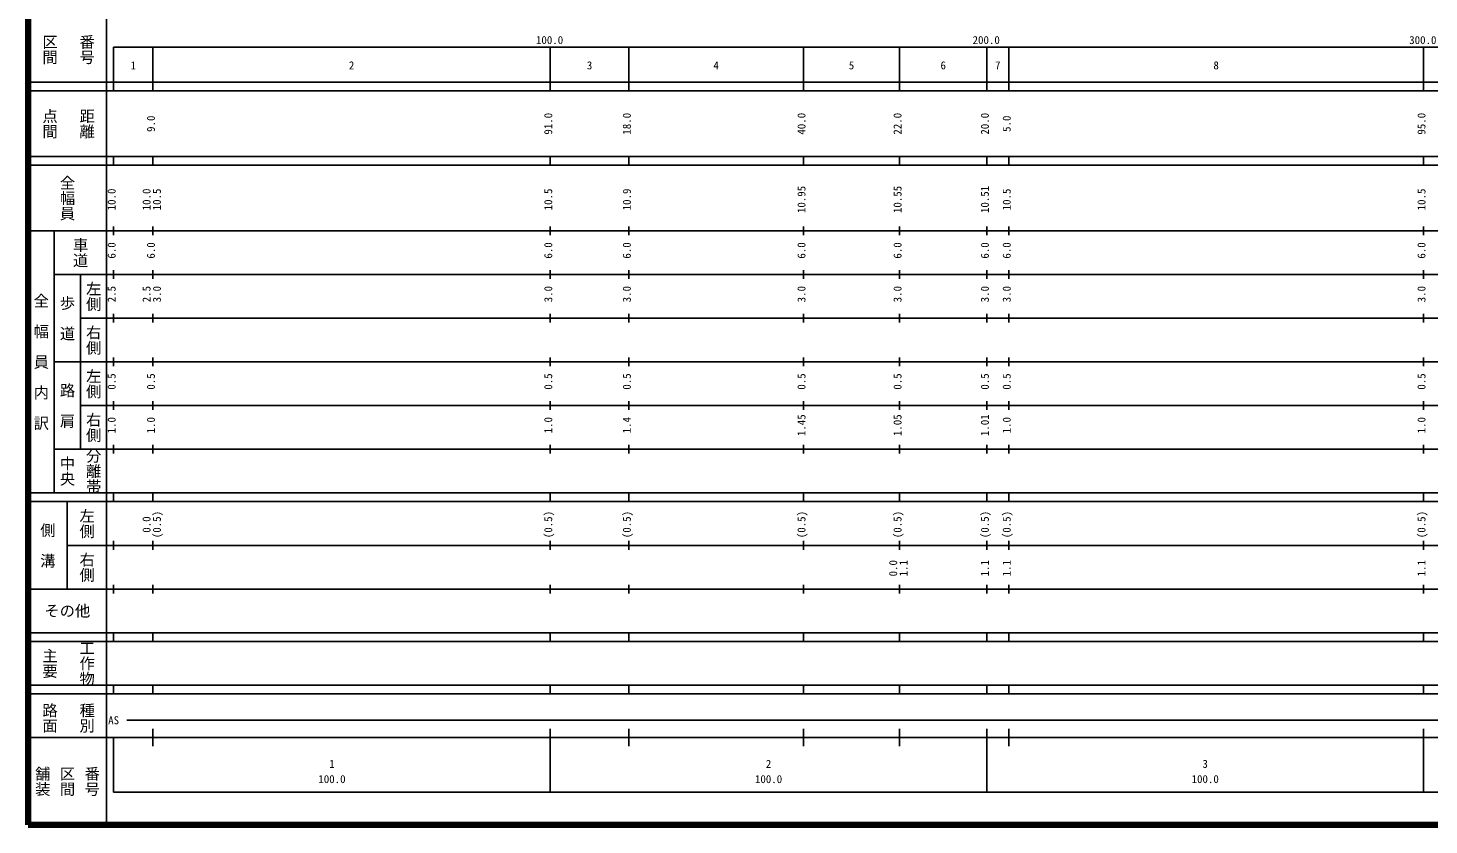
# Model space of a CAD drawing. Units: millimetres on the paper, enlarged 1000 times. Extents: x 40000 to 680000, y 20000 to 380000.
# Drawn here: x 40000 to 360864, y 20000 to 202409 of the extents above; entities that cross this region are included whole.
import ezdxf
from ezdxf.enums import TextEntityAlignment as Align

# ---------------------------------------------------------------- set-up
doc = ezdxf.new("R2010")
doc.units = ezdxf.units.MM
doc.header["$LTSCALE"] = 1000
doc.layers.add('M-TTL', color=2, linetype='Continuous', lineweight=140)
doc.layers.add('M-TTL-BAND', color=7, linetype='Continuous', lineweight=25)
doc.styles.add('@ＭＳ ゴシック', font='')
doc.styles.add('ＭＳ ゴシック', font='')
doc.styles.get('@ＭＳ ゴシック').set_extended_font_data('@MS Gothic')
doc.styles.get('ＭＳ ゴシック').set_extended_font_data('MS Gothic')

msp = doc.modelspace()

# ---------------------------------------------------------------- linework, layer by layer
at = {"layer": 'M-TTL'}
for p, q in [((40000, 380000), (40000, 20000)), ((40000, 20000), (680000, 20000))]:
    msp.add_line(p, q, dxfattribs=at)
at = {"layer": 'M-TTL-BAND'}
for p, q in [((58000, 370000), (58000, 20000)), ((59609, 198000), (59609, 188000)), ((59609, 198000), (574609, 198000)), ((68609, 188000), (68609, 198000)), ((159609, 188000), (159609, 198000)), ((177609, 188000), (177609, 198000)), ((217609, 188000), (217609, 198000)), ((239609, 188000), (239609, 198000)), ((259609, 188000), (259609, 198000)), ((264609, 188000), (264609, 198000)), ((359609, 188000), (359609, 198000)), ((40000, 190000), (579000, 190000)), ((40000, 188000), (579000, 188000)), ((40000, 173000), (579000, 173000)), ((40000, 171000), (579000, 171000)), ((59609, 171000), (59609, 173000)), ((68609, 171000), (68609, 173000)), ((159609, 171000), (159609, 173000)), ((177609, 171000), (177609, 173000)), ((217609, 171000), (217609, 173000)), ((239609, 171000), (239609, 173000)), ((259609, 171000), (259609, 173000)), ((264609, 171000), (264609, 173000)), ((359609, 171000), (359609, 173000)), ((40000, 156000), (579000, 156000)), ((46000, 96000), (46000, 156000)), ((59609, 155000), (59609, 157000)), ((68609, 155000), (68609, 157000)), ((159609, 155000), (159609, 157000)), ((177609, 155000), (177609, 157000)), ((217609, 155000), (217609, 157000)), ((239609, 155000), (239609, 157000)), ((259609, 155000), (259609, 157000)), ((264609, 155000), (264609, 157000)), ((359609, 155000), (359609, 157000)), ((46000, 146000), (579000, 146000)), ((52000, 146000), (52000, 106000)), ((59609, 145000), (59609, 147000)), ((68609, 145000), (68609, 147000)), ((159609, 145000), (159609, 147000)), ((177609, 145000), (177609, 147000)), ((217609, 145000), (217609, 147000)), ((239609, 145000), (239609, 147000)), ((259609, 145000), (259609, 147000)), ((264609, 145000), (264609, 147000)), ((359609, 145000), (359609, 147000)), ((52000, 136000), (579000, 136000)), ((59609, 135000), (59609, 137000)), ((68609, 135000), (68609, 137000)), ((159609, 135000), (159609, 137000)), ((177609, 135000), (177609, 137000)), ((217609, 135000), (217609, 137000)), ((239609, 135000), (239609, 137000)), ((259609, 135000), (259609, 137000)), ((264609, 135000), (264609, 137000)), ((359609, 135000), (359609, 137000)), ((46000, 126000), (579000, 126000)), ((59609, 125000), (59609, 127000)), ((68609, 125000), (68609, 127000)), ((159609, 125000), (159609, 127000)), ((177609, 125000), (177609, 127000)), ((217609, 125000), (217609, 127000)), ((239609, 125000), (239609, 127000)), ((259609, 125000), (259609, 127000)), ((264609, 125000), (264609, 127000)), ((359609, 125000), (359609, 127000)), ((52000, 116000), (579000, 116000)), ((59609, 115000), (59609, 117000)), ((68609, 115000), (68609, 117000)), ((159609, 115000), (159609, 117000)), ((177609, 115000), (177609, 117000)), ((217609, 115000), (217609, 117000)), ((239609, 115000), (239609, 117000)), ((259609, 115000), (259609, 117000)), ((264609, 115000), (264609, 117000)), ((359609, 115000), (359609, 117000)), ((46000, 106000), (579000, 106000)), ((59609, 105000), (59609, 107000)), ((68609, 105000), (68609, 107000)), ((159609, 105000), (159609, 107000)), ((177609, 105000), (177609, 107000)), ((217609, 105000), (217609, 107000)), ((239609, 105000), (239609, 107000)), ((259609, 105000), (259609, 107000)), ((264609, 105000), (264609, 107000)), ((359609, 105000), (359609, 107000)), ((40000, 96000), (579000, 96000)), ((40000, 94000), (579000, 94000)), ((49000, 94000), (49000, 74000)), ((59609, 94000), (59609, 96000)), ((68609, 94000), (68609, 96000)), ((159609, 94000), (159609, 96000)), ((177609, 94000), (177609, 96000)), ((217609, 94000), (217609, 96000)), ((239609, 94000), (239609, 96000)), ((259609, 94000), (259609, 96000)), ((264609, 94000), (264609, 96000)), ((359609, 94000), (359609, 96000)), ((49000, 84000), (579000, 84000)), ((59609, 83000), (59609, 85000)), ((68609, 83000), (68609, 85000)), ((159609, 83000), (159609, 85000)), ((177609, 83000), (177609, 85000)), ((217609, 83000), (217609, 85000)), ((239609, 83000), (239609, 85000)), ((259609, 83000), (259609, 85000)), ((264609, 83000), (264609, 85000)), ((359609, 83000), (359609, 85000)), ((40000, 74000), (579000, 74000)), ((59609, 73000), (59609, 75000)), ((68609, 73000), (68609, 75000)), ((159609, 73000), (159609, 75000)), ((177609, 73000), (177609, 75000)), ((217609, 73000), (217609, 75000)), ((239609, 73000), (239609, 75000)), ((259609, 73000), (259609, 75000)), ((264609, 73000), (264609, 75000)), ((359609, 73000), (359609, 75000)), ((40000, 64000), (579000, 64000)), ((40000, 62000), (579000, 62000)), ((59609, 62000), (59609, 64000)), ((68609, 62000), (68609, 64000)), ((159609, 62000), (159609, 64000)), ((177609, 62000), (177609, 64000)), ((217609, 62000), (217609, 64000)), ((239609, 62000), (239609, 64000)), ((259609, 62000), (259609, 64000)), ((264609, 62000), (264609, 64000)), ((359609, 62000), (359609, 64000)), ((40000, 52000), (579000, 52000)), ((59609, 50000), (59609, 52000)), ((68609, 50000), (68609, 52000)), ((159609, 50000), (159609, 52000)), ((177609, 50000), (177609, 52000)), ((217609, 50000), (217609, 52000)), ((239609, 50000), (239609, 52000)), ((259609, 50000), (259609, 52000)), ((264609, 50000), (264609, 52000)), ((359609, 50000), (359609, 52000)), ((40000, 50000), (579000, 50000)), ((62609, 44000), (571609, 44000)), ((68609, 38000), (68609, 42000)), ((159609, 27500), (159609, 42000)), ((177609, 38000), (177609, 42000)), ((217609, 38000), (217609, 42000)), ((239609, 38000), (239609, 42000)), ((259609, 27500), (259609, 42000)), ((264609, 38000), (264609, 42000)), ((359609, 27500), (359609, 42000)), ((40000, 40000), (579000, 40000)), ((59609, 40000), (59609, 27500)), ((59609, 27500), (574609, 27500))]:
    msp.add_line(p, q, dxfattribs=at)

# ---------------------------------------------------------------- texts
at = {"layer": 'M-TTL-BAND', "style": '@ＭＳ ゴシック'}
for s, p in [('区間', (45000, 197500)), ('番号', (53500, 197500)), ('点間', (45000, 180500)), ('距離', (53500, 180500)), ('全幅員', (49000, 163500)), ('車道', (52000, 151000)), ('全\u3000幅\u3000員\u3000内\u3000訳', (43000, 126000)), ('左側', (55000, 141000)), ('歩\u3000道', (49000, 136000)), ('右側', (55000, 131000)), ('左側', (55000, 121000)), ('路\u3000肩', (49000, 116000)), ('右側', (55000, 111000)), ('分離帯', (55000, 101000)), ('中央', (49000, 101000)), ('左側', (53500, 89000)), ('側\u3000溝', (44500, 84000)), ('右側', (53500, 79000)), ('工作物', (53500, 57000)), ('主要', (45000, 57000)), ('路面', (45000, 44500)), ('種別', (53500, 44500)), ('舗装', (43333, 30000)), ('区間', (49000, 30000)), ('番号', (54667, 30000))]:
    msp.add_text(s, height=2566, rotation=270, dxfattribs=at).set_placement(p, align=Align.MIDDLE_CENTER)
at = {"layer": 'M-TTL-BAND', "style": 'ＭＳ ゴシック'}
for s, p in [('100.0', (159453, 198195)), ('200.0', (259453, 198195)), ('300.0', (359453, 198195)), ('1', (64109, 192405)), ('2', (114109, 192405)), ('3', (168609, 192405)), ('4', (197609, 192405)), ('5', (228609, 192405)), ('6', (249609, 192405)), ('7', (262109, 192405)), ('8', (312109, 192405)), ('AS', (59609, 42500)), ('1', (109609, 32523)), ('2', (209609, 32523)), ('3', (309609, 32523)), ('100.0', (109609, 29033)), ('100.0', (209609, 29033)), ('100.0', (309609, 29033))]:
    msp.add_text(s, height=1833, dxfattribs=at).set_placement(p, align=Align.BOTTOM_CENTER)
for s, p in [('9.0', (69609, 180500)), ('91.0', (160609, 180500)), ('18.0', (178609, 180500)), ('40.0', (218609, 180500)), ('22.0', (240609, 180500)), ('20.0', (260609, 180500)), ('5.0', (265609, 180500)), ('95.0', (360609, 180500)), ('10.0', (60609, 163174)), ('10.0', (68609, 163174)), ('10.5', (70979, 163174)), ('10.5', (160609, 163174)), ('10.9', (178609, 163174)), ('10.95', (218609, 163174)), ('10.55', (240609, 163174)), ('10.51', (260609, 163174)), ('10.5', (265609, 163174)), ('10.5', (360609, 163174)), ('6.0', (60609, 151500)), ('6.0', (69609, 151500)), ('6.0', (160609, 151500)), ('6.0', (178609, 151500)), ('6.0', (218609, 151500)), ('6.0', (240609, 151500)), ('6.0', (260609, 151500)), ('6.0', (265609, 151500)), ('6.0', (360609, 151500)), ('2.5', (60609, 141500)), ('2.5', (68609, 141500)), ('3.0', (70979, 141500)), ('3.0', (160609, 141500)), ('3.0', (178609, 141500)), ('3.0', (218609, 141500)), ('3.0', (240609, 141500)), ('3.0', (260609, 141500)), ('3.0', (265609, 141500)), ('3.0', (360609, 141500)), ('0.5', (60609, 121500)), ('0.5', (69609, 121500)), ('0.5', (160609, 121500)), ('0.5', (178609, 121500)), ('0.5', (218609, 121500)), ('0.5', (240609, 121500)), ('0.5', (260609, 121500)), ('0.5', (265609, 121500)), ('0.5', (360609, 121500)), ('1.0', (60609, 111500)), ('1.0', (69609, 111500)), ('1.0', (160609, 111500)), ('1.4', (178609, 111500)), ('1.45', (218609, 111500)), ('1.05', (240609, 111500)), ('1.01', (260609, 111500)), ('1.0', (265609, 111500)), ('1.0', (360609, 111500)), ('0.0', (68609, 88764)), ('(0.5)', (70979, 88764)), ('(0.5)', (160609, 88764)), ('(0.5)', (178609, 88764)), ('(0.5)', (218609, 88764)), ('(0.5)', (240609, 88764)), ('(0.5)', (260609, 88764)), ('(0.5)', (265609, 88764)), ('(0.5)', (360609, 88764)), ('0.0', (239609, 78764)), ('1.1', (241979, 78764)), ('1.1', (260609, 78764)), ('1.1', (265609, 78764)), ('1.1', (360609, 78764))]:
    msp.add_text(s, height=1833, rotation=90, dxfattribs=at).set_placement(p, align=Align.BOTTOM_CENTER)
msp.add_text('その他', height=2566, dxfattribs=at).set_placement((49000, 69000), align=Align.MIDDLE_CENTER)

doc.saveas('drawing.dxf')
